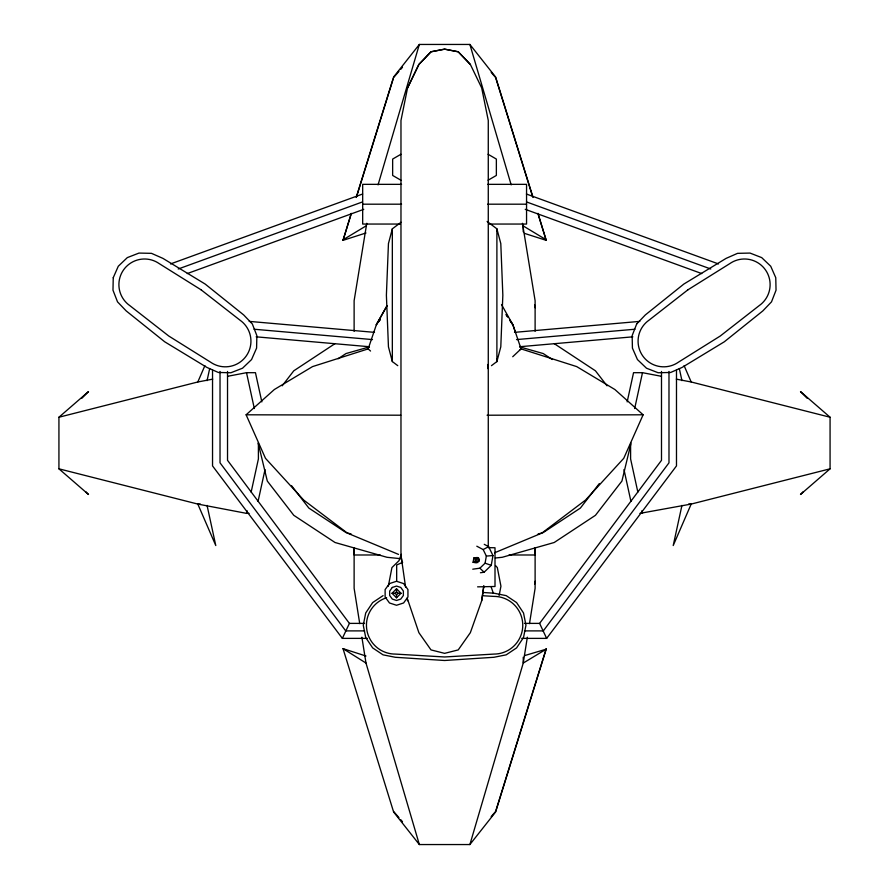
<?xml version="1.0" encoding="UTF-8"?>
<svg xmlns="http://www.w3.org/2000/svg" width="889" height="889" viewBox="0 0 889 889"><rect width="100%" height="100%" fill="white"/><g stroke="black" fill="none" stroke-linecap="round" stroke-linejoin="round"><path stroke-width="1.33" d="M81.888 398.228L88.511 391.571L58.93 417.23L58.93 468.825L88.511 494.484L85.677 491.639M354.122 331.319L354.122 300.715L366.768 223.295M401.561 184.345L362.679 184.345L362.679 224.05L400.172 224.05M392.338 232.64L392.338 228.829L401.039 222.272M496.895 231.373L496.895 228.829L487.116 221.45M523.243 657.204L523.243 663.05L469.892 844.55L419.341 844.55L393.616 811.99L343.021 648.648L365.99 656.026M535.111 331.319L535.111 300.715L522.465 223.295M630.601 444.356L630.601 458.935L637.858 492.128M803.323 491.639L800.489 494.484L830.07 468.825L830.07 417.23L800.489 391.571L807.112 398.228M407.551 600.753L407.162 598.064L418.886 632.679L431.009 649.915L444.622 653.348L458.224 649.915L470.348 632.679L481.682 600.753L483.816 585.973M481.682 600.753L483.816 586.029M534.678 583.984L535.111 581.262M527.344 637.224L523.243 663.05L546.213 649.181L524.521 655.615M529.5 623.634L535.111 588.285L535.111 547.968L535.111 554.992L509.064 554.98M473.092 562.304L473.826 557.992L477.226 557.481L478.715 558.259L479.182 561.426L475.393 561.159L473.092 562.304L476.315 562.848M475.393 561.159L475.015 558.614L473.826 557.992M472.748 569.193L479.893 568.193L485.083 563.182L486.339 556.07L483.172 549.58L476.804 546.202M480.427 572.749L484.116 572.227L491.25 565.337L492.973 555.569L488.617 546.657L484.249 544.324M388.315 586.218L391.938 567.571L398.994 560.681L401.328 554.303M499.129 595.541L500.94 586.218L497.318 567.571L495.529 565.571M488.272 546.935L488.272 120.471L481.682 87.9L470.348 64.419L458.224 51.751L444.622 49.139L431.009 51.751L418.886 64.419L407.551 87.9L400.972 120.493L400.972 555.247L402.128 563.282M207.059 380.648L209.671 368.613M681.941 505.408L673.217 545.546L691.186 504.074L830.07 468.825M58.93 468.825L197.814 504.074L246.509 513.364L247.086 510.708M251.143 492.128L258.399 458.935L258.399 443.033M258.066 501.418L265.022 469.559M627.167 401.895L633.546 372.691L642.491 372.691L661.427 376.303M634.668 408.54L642.491 372.691M631.057 443.066L621.933 481.049L595.452 515.309L554.203 542.501L502.229 557.292L495.373 557.992M378.058 184.879L419.341 44.45L469.892 44.45L495.618 77.01L533.056 197.469M365.99 232.974L343.021 240.352L351.244 213.349M356.178 197.469L393.616 77.01L419.341 44.45M343.021 240.352L351.244 213.871M356.589 196.669L393.205 78.854M546.213 648.648L495.618 811.468L491.184 816.591M546.213 649.181L495.618 811.99L469.892 844.55M398.505 554.392L347.432 533.133L303.649 500.029L265.478 458.313L246.12 414.796L274.334 389.526L312.528 366.601L368.168 348.888L376.325 324.885M58.93 417.23L197.814 381.981L204.892 365.646M520.209 346.354L521.065 348.888L576.705 366.601L614.899 389.526L643.114 414.796L623.756 458.313L585.584 500.029L541.801 533.133L494.562 552.791M367.29 638.38L342.354 638.38L349.41 623.389L227.528 460.324L227.528 371.458M407.551 87.933L418.886 64.464L431.009 51.818L444.622 49.173L458.224 51.818L470.348 64.464M376.325 324.785L387.037 305.749L376.325 324.674L380.314 319.329M378.714 321.651L380.314 319.495M524.466 623.389L539.601 623.389L661.494 460.324L661.494 371.458M521.732 638.38L546.657 638.38L676.485 465.914L676.485 370.068M282.202 385.804L293.781 370.813L335.031 343.621M599.275 483.627L580.373 508.086L543.246 532.555L538.045 534.033M393.616 77.532L398.939 71.387M400.717 69.331L402.495 67.286M392.038 593.274L396.527 588.774L401.028 593.274L396.527 597.764L392.038 593.274L395.038 593.274L396.527 594.774L396.527 597.764M395.038 593.274L396.527 591.774L396.527 588.774M396.527 594.774L398.028 593.274L401.028 593.274M512.731 356.733L521.065 348.888L512.897 324.785L501.518 304.56M520.132 349.733L521.065 348.888M491.461 365.668L496.895 361.567L500.796 346.821L502.841 295.204L500.796 243.575L496.895 228.829L496.895 361.567L496.895 359.034M383.059 595.63L372.658 602.575L365.712 612.977L363.268 625.234L365.712 637.502L372.658 647.903L383.059 654.849L395.316 657.282L444.622 660.494L493.917 657.282L506.185 654.849L516.576 647.903L523.521 637.502L525.966 625.234L523.521 612.977L516.576 602.575L506.185 595.63L493.917 593.196L482.96 592.485M338.109 358.756L345.988 353.566L369.38 346.91M343.021 239.819L365.99 225.95M400.928 154.275L392.649 159.064L392.649 175.444L400.928 180.223M488.083 180.223L496.362 175.444L496.362 159.064L488.083 154.275M483.172 549.58L488.617 546.657M402.673 562.315L396.672 565.004L396.672 581.406M170.499 263.944L362.612 194.024M178.211 269L362.534 201.914M187.235 273.579L363.768 209.326M197.814 381.981L212.693 379.147M227.573 376.303L246.509 372.691L255.454 372.691L261.833 401.895M639.936 513.364L691.186 504.074L688.619 504.074M475.015 558.614L478.715 558.259M514.509 332.353L639.824 321.385M516.531 339.587L634.957 329.23M519.932 346.71L632.857 336.831M486.339 556.07L492.973 555.569M477.593 586.851L495.006 586.496L495.006 547.768L488.317 547.635M475.626 559.826L479.46 559.759M487.072 415.219L643.114 414.796M487.672 184.345L526.555 184.345L526.555 224.05L489.061 224.05M362.679 204.192L401.561 204.192M487.672 204.192L526.555 204.192M200.381 504.074L197.814 504.074L215.783 545.546L207.059 505.408M246.509 513.364L249.064 513.364M380.181 554.98L354.122 554.992L354.122 547.968L354.122 588.285L359.734 623.634M349.41 623.389L364.546 623.389M364.623 630.89L345.71 630.89L220.028 462.825L220.028 371.446M524.399 630.89L543.312 630.89L668.984 462.825L668.984 371.446M246.12 414.796L400.772 415.207M482.96 595.752L493.917 596.397A28.837 28.837 0 0 1 522.765 625.234A28.837 28.837 0 0 1 493.917 654.082L444.622 656.971L395.316 654.082A28.837 28.837 0 0 1 386.615 597.741M249.198 321.385L374.502 332.353M254.054 329.23L372.491 339.587M256.165 336.831L369.091 346.71M400.717 558.692L387.004 557.292L335.031 542.501L293.781 515.309L267.3 481.049L258.177 443.066M474.437 562.104L477.982 562.604M676.307 379.147L691.186 381.981L830.07 417.23M519.854 346.91L543.246 353.566L552.247 359.5M351.188 534.033L345.988 532.555L308.861 508.086L291.603 485.75M524.521 233.385L546.213 240.352L537.989 213.349M485.083 563.182L491.25 565.337M526.399 194.024L718.512 263.944M526.466 201.914L710.789 269M525.232 209.326L701.765 273.579M546.213 239.819L523.243 225.95L523.243 231.796M419.341 844.55L365.99 663.05L343.021 648.648M554.203 343.621L595.452 370.813L607.043 385.804M392.338 361.567L392.338 228.829L388.449 243.575L386.393 295.204L388.449 346.821L392.338 361.567L397.772 365.668M368.168 348.888L370.535 351.033M479.893 568.193L484.116 572.227M396.527 591.774L398.028 593.274M491.184 72.409L495.618 77.532L532.644 196.669M393.616 811.468L398.939 817.613M400.717 819.669L402.495 821.714M342.354 638.38L212.538 465.914L212.538 370.068M509.853 320.207L512.897 324.785M509.853 320.296L512.897 324.885L515.476 332.464M539.601 623.389L546.657 638.38M684.108 365.646L691.186 381.981M491.139 586.884L493.328 593.207M538.401 215.194L546.213 240.352M469.892 44.45L511.175 184.879M679.329 368.613L681.941 380.648M641.914 510.708L642.491 513.364M623.978 469.559L630.934 501.418M246.509 372.691L254.332 408.54M534.678 305.016L535.111 307.738M361.89 637.224L365.99 663.05M400.972 555.058L405.617 587.307M487.639 364.49L487.772 368.579M113.247 277.701L112.981 290.192L117.515 301.849L126.16 310.883L164.698 341.787L206.926 367.435L218.372 372.469L230.873 372.747L242.519 368.213L251.554 359.567L256.588 348.121L256.865 335.62L252.332 323.974L243.686 314.939L205.137 284.036L162.92 258.377L151.474 253.343L138.973 253.076L127.316 257.61L118.281 266.255L113.247 277.701M636.68 323.974L632.157 335.62L632.423 348.121L637.457 359.567L646.492 368.213L658.149 372.747L670.65 372.469L682.096 367.435L724.313 341.787L762.862 310.883L771.508 301.849L776.041 290.192L775.764 277.701L770.73 266.255L761.695 257.61L750.049 253.076L737.548 253.343L726.102 258.377L683.874 284.036L645.325 314.939L636.68 323.974M389.482 583.573L385.126 589.563L385.126 596.975L389.482 602.975L396.527 605.265L403.584 602.975L407.94 596.975L407.94 589.563L403.584 583.573L396.527 581.273L389.482 583.573M392.305 587.451L389.693 591.052L389.693 595.497L392.305 599.086L396.527 600.464L400.761 599.086L403.373 595.497L403.373 591.052L400.761 587.451L396.527 586.073L392.305 587.451M687.919 289.814L649.003 320.184A25.637 25.637 0 0 0 642.714 355.889A25.637 25.637 0 0 0 678.418 362.19L720.268 336.009L759.184 305.627A25.637 25.637 0 0 0 765.485 269.923A25.637 25.637 0 0 0 729.78 263.633L687.919 289.814M201.092 289.814L159.242 263.633A25.637 25.637 0 0 0 123.538 269.923A25.637 25.637 0 0 0 129.827 305.627L168.743 336.009L210.604 362.19A25.637 25.637 0 0 0 246.309 355.889A25.637 25.637 0 0 0 240.008 320.184L201.092 289.814M507.575 316.784L506.052 314.495L507.575 316.851"/></g></svg>
